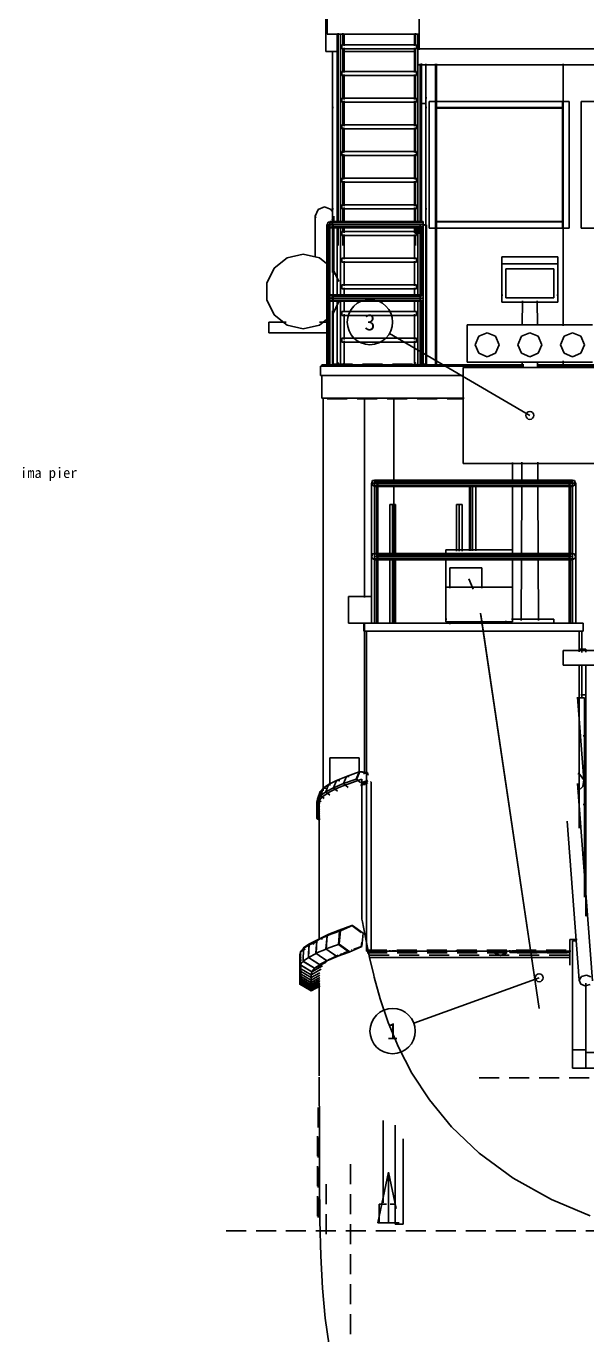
# Model space of a CAD drawing. Extents: x 5 to 836, y 5 to 589.
# Drawn here: x 484 to 568.2, y 210.4 to 406.8 of the extents above; entities that cross this region are included whole.
import ezdxf
from ezdxf.enums import TextEntityAlignment as Align

# ---------------------------------------------------------------- set-up
doc = ezdxf.new("R2010")
doc.units = 0
doc.linetypes.add('DASHED', pattern=[4.5, 3, -1.5])
for name, color, linetype in [('DETAIL', 8, 'CONTINUOUS'), ('MARKING', 4, 'DASHED'), ('OUTLINE', 7, 'CONTINUOUS'), ('PIER', 42, 'DASHED'), ('RESOLVED', 3, 'CONTINUOUS'), ('RESOLVED-TEXT', 3, 'CONTINUOUS'), ('ROPE', 42, 'CONTINUOUS'), ('TEXT', 7, 'CONTINUOUS'), ('WATERLINE', 4, 'DASHED')]:
    doc.layers.add(name, color=color, linetype=linetype)

msp = doc.modelspace()

# ---------------------------------------------------------------- linework, layer by layer
at = {"layer": 'DETAIL'}
for p, q in [((529, 403), (529, 408)), ((529.2, 405.6), (529.2, 408)), ((543, 403.28), (543, 408)), ((529.2, 405.6), (543, 405.6)), ((530.68, 377.21), (530.68, 405.73)), ((530.85, 377.24), (530.85, 405.75)), ((531.2, 377.31), (531.2, 405.69)), ((531.55, 403.89), (531.55, 405.75)), ((531.72, 403.84), (531.72, 405.73)), ((542.29, 403.84), (542.29, 405.73)), ((542.45, 403.89), (542.45, 405.75)), ((542.8, 377.31), (542.8, 405.69)), ((529, 403), (530.93, 403)), ((530, 377.26), (530, 403)), ((531.4, 404), (542.6, 404)), ((531.4, 403.4), (531.4, 404)), ((531.4, 403.4), (542.6, 403.4)), ((531.55, 399.84), (531.55, 403.52)), ((531.6, 402.86), (531.6, 403)), ((531.66, 403), (542.46, 403)), ((531.72, 399.86), (531.72, 403.56)), ((542.29, 399.86), (542.29, 403.56)), ((542.45, 399.84), (542.45, 403.52)), ((542.6, 403.4), (542.6, 404)), ((542.8, 403.4), (681.2, 403.4)), ((542.8, 401), (681.2, 401)), ((543.15, 377.24), (543.15, 401.14)), ((543.32, 377.21), (543.32, 401.19)), ((544, 356), (544, 401.18)), ((545.42, 356), (545.42, 401.18)), ((545.6, 356), (545.6, 401.18)), ((564.58, 361.84), (564.58, 401.18)), ((531.4, 400), (542.6, 400)), ((531.4, 399.4), (531.4, 400)), ((531.4, 399.4), (542.6, 399.4)), ((531.55, 395.83), (531.55, 399.56)), ((531.72, 395.8), (531.72, 399.58)), ((542.29, 395.8), (542.29, 399.58)), ((542.45, 395.83), (542.45, 399.56)), ((542.6, 399.4), (542.6, 400)), ((531.4, 396), (542.6, 396)), ((531.4, 395.4), (531.4, 396)), ((531.4, 395.4), (542.6, 395.4)), ((531.55, 391.87), (531.55, 395.55)), ((531.72, 391.82), (531.72, 395.6)), ((542.29, 391.82), (542.29, 395.6)), ((542.45, 391.87), (542.45, 395.55)), ((542.6, 395.4), (542.6, 396)), ((543.2, 395.2), (544, 395.2)), ((543.2, 377.34), (543.2, 395.2)), ((544, 396.08), (544.13, 396.08)), ((544.5, 376.5), (544.5, 395.5)), ((544.5, 395.5), (565.5, 395.5)), ((545.5, 376.5), (545.5, 395.5)), ((564.5, 376.5), (564.5, 395.5)), ((565.5, 376.5), (565.5, 395.5)), ((567.3, 395.5), (588.3, 395.5)), ((567.3, 376.5), (567.3, 395.5)), ((530, 394.58), (530.13, 394.58)), ((544, 394.58), (544.13, 394.58)), ((545.42, 394.58), (564.58, 394.58)), ((545.5, 394.5), (564.5, 394.5)), ((531.4, 392), (542.6, 392)), ((531.4, 391.4), (531.4, 392)), ((531.4, 391.4), (542.6, 391.4)), ((531.55, 387.82), (531.55, 391.59)), ((531.72, 387.83), (531.72, 391.54)), ((542.29, 387.83), (542.29, 391.54)), ((542.45, 387.82), (542.45, 391.59)), ((542.6, 391.4), (542.6, 392)), ((531.4, 388), (542.6, 388)), ((531.4, 387.4), (531.4, 388)), ((531.4, 387.4), (542.6, 387.4)), ((531.55, 383.81), (531.55, 387.58)), ((531.72, 383.85), (531.72, 387.55)), ((542.29, 383.85), (542.29, 387.55)), ((542.45, 383.81), (542.45, 387.58)), ((542.6, 387.4), (542.6, 388)), ((531.4, 384), (542.6, 384)), ((531.4, 383.4), (531.4, 384)), ((531.4, 383.4), (542.6, 383.4)), ((531.55, 379.85), (531.55, 383.53)), ((531.72, 379.8), (531.72, 383.57)), ((542.29, 379.8), (542.29, 383.57)), ((542.45, 379.85), (542.45, 383.53)), ((542.6, 383.4), (542.6, 384)), ((530, 379.42), (530.13, 379.42)), ((531.4, 380), (542.6, 380)), ((531.4, 379.4), (531.4, 380)), ((531.4, 379.4), (542.6, 379.4)), ((531.55, 377.24), (531.55, 379.57)), ((531.72, 377.21), (531.72, 379.59)), ((542.29, 377.21), (542.29, 379.59)), ((542.45, 377.24), (542.45, 379.57)), ((542.6, 379.4), (542.6, 380)), ((544, 379.42), (544.13, 379.42)), ((529.12, 376.85), (529.31, 377.4)), ((529.31, 377.4), (529.89, 377.4)), ((529.6, 356), (529.6, 377.48)), ((529.6, 377.48), (543.6, 377.48)), ((529.6, 377.29), (543.6, 377.29)), ((529.89, 377.4), (530.08, 376.85)), ((543.6, 356), (543.6, 377.48)), ((545.42, 377.42), (564.58, 377.42)), ((545.5, 377.5), (564.5, 377.5)), ((529.12, 356), (529.12, 377)), ((529.12, 377), (544.08, 377)), ((529.12, 376.85), (529.6, 376.5)), ((529.31, 356), (529.31, 377)), ((529.6, 376.5), (530.08, 376.85)), ((529.6, 376.52), (543.6, 376.52)), ((530, 369.85), (530, 376.7)), ((530.02, 376.71), (543.32, 376.71)), ((530.08, 356), (530.08, 377)), ((530.68, 366.24), (530.68, 376.79)), ((530.85, 373.88), (530.85, 376.77)), ((531.2, 366.27), (531.2, 376.75)), ((531.4, 376), (543.3, 376)), ((531.4, 375.4), (531.4, 376)), ((531.4, 375.4), (542.6, 375.4)), ((531.55, 375.84), (531.55, 376.77)), ((531.55, 373.88), (531.55, 375.56)), ((531.72, 375.81), (531.72, 376.79)), ((531.72, 371.83), (531.72, 375.53)), ((542.29, 375.81), (542.29, 376.79)), ((542.29, 376.18), (542.6, 376.36)), ((542.29, 375.82), (542.6, 375.64)), ((542.29, 371.83), (542.29, 375.53)), ((542.45, 375.84), (542.45, 376.77)), ((542.45, 373.88), (542.45, 375.56)), ((542.6, 376.36), (542.91, 376.18)), ((542.6, 375.4), (542.6, 376.28)), ((542.6, 376.28), (543.3, 376.28)), ((542.6, 375.64), (542.91, 375.82)), ((542.6, 375.72), (543.3, 375.72)), ((542.8, 366.27), (542.8, 376.75)), ((542.91, 375.82), (542.91, 376.18)), ((543.12, 356), (543.12, 377)), ((543.31, 366.29), (543.31, 376.72)), ((543.32, 366.31), (543.32, 376.79)), ((543.89, 376.86), (543.89, 377)), ((544.08, 356), (544.08, 377)), ((544.5, 376.5), (565.5, 376.5)), ((567.3, 376.5), (588.3, 376.5)), ((521.22, 370.49), (523.17, 372.05)), ((523.17, 372.05), (525.6, 372.6)), ((525.6, 372.6), (528.03, 372.05)), ((528.03, 372.05), (529.33, 371.01)), ((531.4, 372), (542.6, 372)), ((531.4, 371.4), (531.4, 372)), ((531.4, 371.4), (542.6, 371.4)), ((531.72, 367.84), (531.72, 371.55)), ((542.29, 367.84), (542.29, 371.55)), ((542.6, 371.4), (542.6, 372)), ((555.4, 372.2), (563.8, 372.2)), ((555.4, 365.4), (555.4, 372.2)), ((563.8, 365.4), (563.8, 372.2)), ((520.14, 368.25), (521.22, 370.49)), ((529.98, 370.49), (530.94, 368.5)), ((555.4, 371.16), (563.8, 371.16)), ((520.14, 365.75), (520.14, 368.25)), ((531.4, 368), (542.6, 368)), ((531.4, 367.4), (531.4, 368)), ((531.4, 367.4), (542.6, 367.4)), ((531.72, 366.24), (531.72, 367.56)), ((542.29, 366.24), (542.29, 367.56)), ((542.6, 367.4), (542.6, 368)), ((520.14, 365.75), (521.22, 363.51)), ((529.12, 365.85), (529.31, 366.4)), ((529.12, 365.85), (529.6, 365.5)), ((529.31, 366.4), (529.89, 366.4)), ((529.6, 366.48), (543.6, 366.48)), ((529.6, 366), (543.6, 366)), ((529.6, 365.5), (530.08, 365.85)), ((529.6, 365.52), (543.6, 365.52)), ((529.89, 366.4), (530.08, 365.85)), ((529.98, 363.51), (530.94, 365.5)), ((530.02, 366.29), (543.32, 366.29)), ((530.02, 365.71), (543.32, 365.71)), ((530.68, 355.82), (530.68, 365.75)), ((531.2, 355.93), (531.2, 365.71)), ((531.72, 363.87), (531.72, 365.75)), ((542.29, 363.87), (542.29, 365.75)), ((542.8, 355.93), (542.8, 365.71)), ((543.31, 356), (543.31, 365.74)), ((543.32, 355.82), (543.32, 365.75)), ((555.4, 366.44), (555.54, 366.44)), ((555.4, 365.4), (563.8, 365.4)), ((563.66, 366.44), (563.8, 366.44)), ((521.22, 363.51), (523.17, 361.95)), ((530, 356), (530, 364.11)), ((531.4, 364), (542.6, 364)), ((531.4, 363.4), (531.4, 364)), ((531.4, 363.4), (542.6, 363.4)), ((531.72, 359.81), (531.72, 363.59)), ((542.29, 359.81), (542.29, 363.59)), ((542.6, 363.4), (542.6, 364)), ((520.4, 362.4), (523.04, 362.4)), ((520.4, 360.8), (520.4, 362.4)), ((523.17, 361.95), (525.6, 361.4)), ((525.6, 361.4), (528.03, 361.95)), ((528.03, 361.95), (529.33, 362.99)), ((528.05, 362.4), (529.3, 362.4)), ((550.2, 356.4), (550.2, 362)), ((550.2, 362), (569, 362)), ((520.4, 360.8), (529.3, 360.8)), ((531.4, 360), (542.6, 360)), ((531.4, 359.4), (531.4, 360)), ((531.72, 355.82), (531.72, 359.6)), ((542.29, 355.82), (542.29, 359.6)), ((542.6, 359.4), (542.6, 360)), ((531.4, 359.4), (542.6, 359.4)), ((528.2, 354.4), (528.2, 355.8)), ((528.2, 355.8), (558.7, 355.8)), ((528.4, 356), (558.71, 356)), ((528.4, 355.72), (528.4, 356)), ((530.68, 356.18), (530.94, 356.27)), ((531.59, 356.22), (531.72, 356.18)), ((542.28, 356.18), (542.54, 356.27)), ((549.6, 341.2), (549.6, 355.6)), ((549.6, 355.6), (569.6, 355.6)), ((550.2, 356.4), (569, 356.4)), ((557, 355.72), (557, 356)), ((560.64, 356), (663.5, 356)), ((560.66, 355.8), (663.48, 355.8)), ((564.58, 356), (564.58, 356.56)), ((528.2, 354.4), (549.6, 354.4)), ((528.4, 351), (528.4, 354.47)), ((528.4, 351), (549.73, 351)), ((528.6, 292.07), (528.6, 351)), ((549.6, 341.2), (569.6, 341.2)), ((557, 338.4), (557, 341.34)), ((535.82, 338.05), (536, 338.6)), ((535.82, 338.2), (566.48, 338.2)), ((535.82, 317.2), (535.82, 338.2)), ((535.82, 338.05), (536.29, 337.7)), ((536, 338.6), (536.59, 338.6)), ((536, 338.06), (536, 338.2)), ((536.29, 338.68), (566, 338.68)), ((536.29, 317.2), (536.29, 338.68)), ((536.29, 338.49), (566, 338.49)), ((536.29, 337.7), (536.77, 338.05)), ((536.57, 337.91), (565.72, 337.91)), ((536.59, 338.6), (536.77, 338.05)), ((536.59, 327.49), (536.59, 337.92)), ((536.77, 317.2), (536.77, 338.2)), ((550.52, 328.05), (550.52, 337.92)), ((550.71, 328.05), (550.71, 337.92)), ((551, 338.44), (551, 338.68)), ((551, 328.05), (551, 337.96)), ((551.48, 328.05), (551.48, 337.92)), ((557, 327.47), (557, 337.98)), ((565.52, 338.05), (565.71, 338.6)), ((565.52, 317.2), (565.52, 338.2)), ((565.52, 338.05), (566, 337.7)), ((565.71, 338.6), (566.29, 338.6)), ((565.71, 327.49), (565.71, 337.92)), ((566, 317.2), (566, 338.68)), ((566, 337.7), (566.48, 338.05)), ((566.29, 338.6), (566.48, 338.05)), ((566.29, 338.06), (566.29, 338.2)), ((566.48, 317.2), (566.48, 338.2)), ((536.29, 337.72), (566, 337.72)), ((538.57, 335), (539.43, 335)), ((538.57, 327.45), (538.57, 335)), ((539, 327.45), (539, 335)), ((539.43, 327.45), (539.43, 335)), ((548.57, 335), (549.43, 335)), ((548.57, 328.01), (548.57, 335)), ((549, 328.01), (549, 335)), ((549.43, 328.01), (549.43, 335)), ((547, 327.5), (547, 328.2)), ((535.82, 327.05), (536, 327.6)), ((535.82, 327.05), (536.29, 326.7)), ((536, 327.6), (536.59, 327.6)), ((536.29, 327.68), (566, 327.68)), ((536.29, 327.2), (566, 327.2)), ((536.29, 326.7), (536.77, 327.05)), ((536.29, 326.72), (566, 326.72)), ((536.57, 327.49), (565.72, 327.49)), ((536.57, 326.91), (565.72, 326.91)), ((536.59, 327.6), (536.77, 327.05)), ((536.59, 317.2), (536.59, 326.94)), ((538.57, 317.1), (538.57, 326.89)), ((539, 317.1), (539, 326.89)), ((539.43, 317.1), (539.43, 326.89)), ((547, 317.4), (547, 326.96)), ((557, 317.4), (557, 326.96)), ((565.52, 327.05), (565.71, 327.6)), ((565.52, 327.05), (566, 326.7)), ((565.71, 327.6), (566.29, 327.6)), ((565.71, 317.2), (565.71, 326.94)), ((566, 326.7), (566.48, 327.05)), ((566.29, 327.6), (566.48, 327.05)), ((547.6, 325.5), (552.4, 325.5)), ((547, 322.6), (557, 322.6)), ((532.4, 321.2), (535.86, 321.2)), ((532.4, 317.2), (532.4, 321.2)), ((532.4, 317.2), (567.6, 317.2)), ((534.69, 316), (534.69, 317.2)), ((547, 317.4), (557, 317.4)), ((556, 317.2), (556, 317.56)), ((556.83, 317.8), (563.2, 317.8)), ((563.2, 317.2), (563.2, 317.8)), ((567.6, 316), (567.6, 317.2)), ((534.69, 316), (567.6, 316)), ((535.09, 268), (535.09, 316)), ((567, 312.92), (567, 316)), ((567.4, 312.81), (567.4, 316)), ((564.6, 310.9), (564.6, 313.1)), ((567.16, 313.3), (568, 313.3)), ((568, 312.88), (568, 313.3)), ((567, 286.44), (567, 310.96)), ((567.4, 306), (567.4, 311)), ((568, 273.23), (568, 310.92)), ((567.24, 306.46), (568, 306.46)), ((566.84, 306), (567.8, 306)), ((567.8, 276.1), (567.8, 306)), ((567.62, 300.31), (568, 300.31)), ((529.6, 297), (534, 297)), ((529.6, 292.84), (529.6, 297)), ((534, 294.64), (534, 297)), ((532.1, 294.22), (533.97, 294.89)), ((533.51, 293.81), (533.97, 294.89)), ((533.51, 293.82), (533.98, 294.89)), ((533.61, 293.85), (534.08, 294.93)), ((533.97, 294.89), (535.13, 294.78)), ((533.98, 294.89), (534.08, 294.93)), ((533.98, 294.89), (535.14, 294.77)), ((534.08, 294.93), (535.24, 294.81)), ((534.64, 294.6), (535.13, 294.78)), ((535.13, 294.78), (535.16, 294.65)), ((535.14, 294.77), (535.24, 294.81)), ((535.14, 294.77), (535.17, 294.64)), ((535.24, 294.81), (535.32, 294.42)), ((566.8, 294.64), (567.06, 294.56)), ((528.59, 292.44), (529.39, 292.98)), ((528.98, 291.9), (529.4, 292.99)), ((528.98, 291.88), (529.39, 292.98)), ((529.39, 292.98), (529.65, 292.97)), ((529.4, 292.99), (530.56, 293.58)), ((529.4, 292.99), (529.66, 292.98)), ((530.13, 292.5), (530.57, 293.59)), ((530.13, 292.48), (530.56, 293.58)), ((530.13, 292.5), (531.64, 293.13)), ((530.56, 293.58), (531.08, 293.55)), ((530.57, 293.59), (532.09, 294.21)), ((530.57, 293.59), (531.09, 293.55)), ((531.64, 293.14), (532.1, 294.22)), ((531.64, 293.13), (532.09, 294.21)), ((531.64, 293.14), (533.51, 293.81)), ((531.64, 293.14), (532.33, 292.54)), ((531.64, 293.13), (532.34, 292.53)), ((532.09, 294.21), (532.48, 294.18)), ((532.1, 294.22), (532.49, 294.19)), ((533.51, 293.82), (533.61, 293.85)), ((533.51, 293.82), (534.09, 293.29)), ((533.51, 293.81), (534.09, 293.29)), ((533.61, 293.85), (534.48, 293.07)), ((534.26, 292.99), (534.39, 293.03)), ((534.28, 293.12), (534.38, 293.03)), ((534.29, 293.12), (534.39, 293.03)), ((534.38, 293.03), (535.28, 293.56)), ((534.38, 293.03), (534.48, 293.07)), ((534.39, 293.03), (535.28, 293.56)), ((534.4, 293.28), (535.27, 293.59)), ((534.48, 293.07), (535.27, 293.53)), ((566.77, 291.95), (567.58, 292.72)), ((567.06, 294.56), (567.69, 293.72)), ((567.58, 292.72), (567.69, 293.72)), ((567.62, 294.17), (568, 294.17)), ((527.65, 290.33), (528.01, 291.45)), ((527.65, 290.34), (528.02, 291.45)), ((527.65, 289.91), (528.01, 291.03)), ((527.65, 290.34), (527.75, 290.8)), ((527.74, 290.82), (528.13, 291.93)), ((527.74, 290.82), (528.19, 291.32)), ((527.74, 290.82), (528.26, 290.42)), ((527.75, 290.8), (528.12, 291.92)), ((527.75, 290.8), (528.27, 290.41)), ((528.01, 291.45), (528.27, 291.45)), ((528.01, 290.9), (528.01, 291.45)), ((528.01, 291.03), (528.09, 290.92)), ((528.02, 291.45), (528.12, 291.92)), ((528.02, 291.45), (528.28, 291.45)), ((528.12, 291.92), (528.51, 291.91)), ((528.13, 291.93), (528.57, 292.43)), ((528.13, 291.93), (528.52, 291.92)), ((528.18, 291.34), (528.59, 292.44)), ((528.18, 291.34), (528.98, 291.88)), ((528.18, 291.34), (528.7, 290.93)), ((528.19, 291.32), (528.57, 292.43)), ((528.19, 291.32), (528.71, 290.92)), ((528.57, 292.43), (529.1, 292.42)), ((528.59, 292.44), (529.11, 292.42)), ((528.98, 291.9), (530.13, 292.48)), ((528.98, 291.9), (529.59, 291.4)), ((528.98, 291.88), (529.5, 291.48)), ((530.13, 292.5), (530.73, 291.99)), ((530.13, 292.48), (530.64, 292.07)), ((527.64, 287.97), (527.93, 288.87)), ((527.64, 287.91), (527.93, 288.82)), ((527.65, 289.52), (527.93, 290.39)), ((527.65, 290.34), (528.07, 290.03)), ((527.65, 287.91), (527.65, 290.33)), ((527.65, 290.33), (528.07, 290.02)), ((527.65, 289.4), (527.93, 290.27)), ((527.65, 289.4), (527.93, 290.27)), ((527.65, 289.21), (527.93, 290.08)), ((527.65, 289.18), (527.93, 290.05)), ((527.65, 289.91), (527.89, 289.98)), ((527.65, 289.91), (528.07, 289.6)), ((527.65, 289.03), (527.93, 289.9)), ((527.65, 288.88), (527.93, 289.75)), ((527.65, 288.86), (527.93, 289.73)), ((527.65, 289.4), (527.72, 289.61)), ((527.65, 289.52), (527.89, 289.6)), ((527.65, 288.7), (527.93, 289.57)), ((527.65, 289.52), (528.07, 289.22)), ((527.65, 288.62), (527.93, 289.49)), ((527.65, 288.56), (527.93, 289.43)), ((527.65, 289.4), (527.86, 289.25)), ((527.65, 289.4), (527.86, 289.25)), ((527.65, 288.44), (527.93, 289.31)), ((527.65, 289.21), (527.89, 289.29)), ((527.65, 288.4), (527.93, 289.26)), ((527.65, 289.21), (527.86, 289.05)), ((527.65, 288.32), (527.93, 289.19)), ((527.65, 289.18), (528.07, 288.87)), ((527.65, 289.03), (527.89, 289.1)), ((527.65, 288.21), (527.93, 289.09)), ((527.65, 289.03), (527.86, 288.87)), ((527.65, 288.13), (527.93, 289)), ((527.65, 288.88), (528.01, 288.99)), ((527.65, 288.86), (527.89, 288.94)), ((527.65, 288.06), (527.94, 288.94)), ((527.65, 288.88), (528.07, 288.57)), ((527.65, 288.86), (527.86, 288.71)), ((527.65, 288.7), (527.89, 288.78)), ((527.65, 287.89), (527.93, 288.77)), ((527.72, 289.61), (527.93, 289.46)), ((527.75, 289.54), (527.93, 290.3)), ((527.75, 289.54), (527.88, 289.56)), ((527.75, 289.54), (527.86, 289.47)), ((567.6, 290), (568, 290)), ((527.64, 287.9), (528.07, 287.59)), ((527.65, 288.7), (527.86, 288.55)), ((527.65, 288.62), (527.89, 288.69)), ((527.65, 288.56), (527.89, 288.64)), ((527.65, 288.62), (528.07, 288.31)), ((527.65, 288.56), (527.86, 288.41)), ((527.65, 288.44), (527.89, 288.51)), ((527.65, 288.4), (527.89, 288.47)), ((527.65, 288.44), (527.86, 288.28)), ((527.65, 288.32), (527.89, 288.4)), ((527.65, 288.4), (528.07, 288.09)), ((527.65, 288.32), (527.86, 288.17)), ((527.65, 288.22), (527.89, 288.3)), ((527.65, 288.22), (528.07, 287.91)), ((527.65, 288.13), (527.89, 288.21)), ((527.65, 288.07), (528.01, 288.19)), ((527.65, 288.06), (527.89, 288.14)), ((527.65, 288.13), (528.07, 287.83)), ((527.65, 288), (527.89, 288.08)), ((527.65, 288.07), (528.07, 287.77)), ((527.65, 288.06), (528.07, 287.75)), ((527.65, 287.97), (527.89, 288.05)), ((527.65, 287.95), (527.89, 288.03)), ((527.65, 288), (528.07, 287.69)), ((527.65, 287.92), (527.89, 288)), ((527.65, 287.9), (527.89, 287.98)), ((527.65, 287.89), (527.89, 287.97)), ((527.65, 287.97), (528.07, 287.66)), ((527.65, 287.95), (528.07, 287.64)), ((527.65, 287.92), (528.07, 287.61)), ((567.75, 288.03), (568, 288.03)), ((567.75, 281.89), (568, 281.89)), ((529.16, 270.29), (530.96, 271.16)), ((529.18, 270.32), (530.99, 271.15)), ((529.45, 270.53), (530.96, 271.16)), ((530.96, 271.16), (531.18, 271.01)), ((530.99, 271.15), (532.86, 271.82)), ((530.99, 271.15), (531.1, 271.08)), ((531.05, 270.98), (532.86, 271.82)), ((531.06, 271), (532.87, 271.82)), ((531.16, 271.03), (532.98, 271.85)), ((532.86, 271.82), (534.27, 270.82)), ((532.87, 271.82), (532.98, 271.85)), ((532.87, 271.82), (534.27, 270.8)), ((532.98, 271.85), (534.59, 270.68)), ((525.63, 268.45), (527.39, 269.41)), ((525.65, 268.48), (527.42, 269.41)), ((526.45, 269.02), (528.22, 269.95)), ((526.47, 269.05), (528.26, 269.95)), ((526.48, 269.05), (527.63, 269.63)), ((527.03, 269), (527.39, 269.41)), ((527.39, 269.41), (527.5, 269.34)), ((527.42, 269.41), (528.22, 269.95)), ((527.42, 269.41), (527.53, 269.33)), ((527.5, 267.67), (527.65, 269.66)), ((527.52, 267.64), (527.63, 269.63)), ((527.63, 269.63), (529.41, 270.53)), ((527.65, 269.66), (529.45, 270.53)), ((527.65, 269.66), (529.16, 270.29)), ((528.22, 269.95), (528.45, 269.81)), ((528.26, 269.95), (529.41, 270.53)), ((528.26, 269.95), (528.48, 269.8)), ((529, 268.33), (529.18, 270.32)), ((529.02, 268.3), (529.16, 270.29)), ((529.18, 270.32), (531.05, 270.98)), ((529.41, 270.53), (529.52, 270.46)), ((529.45, 270.53), (529.56, 270.46)), ((530.87, 269.01), (531.06, 271)), ((530.87, 268.99), (531.05, 270.98)), ((530.97, 269.04), (531.16, 271.03)), ((531.06, 271), (531.16, 271.03)), ((534.29, 268.66), (534.36, 269.32)), ((534.31, 268.67), (534.37, 269.33)), ((534.4, 268.69), (534.59, 270.68)), ((565.6, 265.9), (565.6, 269.76)), ((566, 250.42), (566, 269.56)), ((566, 269.56), (566.67, 269.56)), ((525.06, 265.45), (525.07, 267.45)), ((525.07, 267.45), (525.17, 267.91)), ((525.07, 267.45), (525.3, 267.58)), ((525.07, 267.44), (525.3, 267.57)), ((525.07, 263), (525.07, 267.44)), ((525.07, 267.02), (525.3, 267.15)), ((525.15, 265.94), (525.19, 267.94)), ((525.16, 265.91), (525.17, 267.91)), ((525.17, 267.91), (525.87, 268.31)), ((525.19, 267.94), (525.63, 268.45)), ((525.19, 267.94), (525.89, 268.33)), ((525.58, 266.48), (525.65, 268.48)), ((525.59, 266.45), (525.63, 268.45)), ((525.65, 268.48), (526.45, 269.02)), ((526.36, 267.05), (526.47, 269.05)), ((526.36, 267.05), (527.52, 267.64)), ((526.38, 267.02), (526.45, 269.02)), ((527.5, 267.67), (529.02, 268.3)), ((527.5, 267.67), (529.15, 266.54)), ((527.52, 267.64), (529.19, 266.54)), ((528.03, 265.96), (530.85, 267.38)), ((529, 268.33), (530.87, 268.99)), ((529, 268.33), (530.63, 267.17)), ((529.02, 268.3), (530.67, 267.17)), ((529.15, 266.54), (530.83, 267.35)), ((529.15, 266.54), (530.67, 267.17)), ((530.63, 267.17), (532.32, 267.95)), ((530.63, 267.17), (532.5, 267.84)), ((530.67, 267.17), (532.34, 267.98)), ((530.87, 269.01), (530.97, 269.04)), ((530.87, 269.01), (532.48, 267.84)), ((530.87, 268.99), (532.5, 267.84)), ((530.97, 269.04), (532.58, 267.87)), ((531.2, 267.51), (531.33, 267.57)), ((531.71, 267.72), (531.83, 267.77)), ((532.21, 267.93), (532.33, 267.98)), ((532.48, 267.84), (532.58, 267.87)), ((532.49, 267.83), (534.4, 268.69)), ((532.5, 267.84), (534.31, 268.67)), ((532.81, 268.14), (532.94, 268.18)), ((533.19, 268.27), (534.31, 268.67)), ((534.29, 268.66), (534.4, 268.69)), ((535.09, 268), (565.73, 268)), ((538.57, 268), (538.57, 268.14)), ((539, 268), (539, 268.14)), ((539.43, 268), (539.43, 268.14)), ((548.57, 268), (548.57, 268.14)), ((549, 268), (549, 268.14)), ((549.43, 268), (549.43, 268.14)), ((554.33, 267.67), (554.33, 268.2)), ((554.33, 267.67), (555.2, 267.34)), ((555.2, 267.34), (556.07, 267.67)), ((555.2, 267.34), (555.2, 267.48)), ((555.4, 268), (555.4, 268.14)), ((555.8, 268), (555.8, 268.14)), ((556.07, 267.67), (556.07, 268.2)), ((556.6, 267.8), (556.6, 268.08)), ((556.6, 267.8), (557.8, 267.8)), ((557, 268), (557, 268.14)), ((557, 268.02), (559, 268.02)), ((557.8, 267.8), (557.8, 268.14)), ((558.2, 268), (558.2, 268.14)), ((559, 267.8), (559, 268.14)), ((559, 267.8), (565.65, 267.8)), ((525.06, 266.51), (525.13, 266.71)), ((525.06, 266.51), (525.3, 266.64)), ((525.06, 266.51), (525.07, 264.51)), ((525.06, 265.45), (525.16, 265.91)), ((525.06, 265.33), (525.3, 265.46)), ((525.06, 265.45), (526.79, 264.44)), ((525.06, 265.17), (525.3, 265.03)), ((525.06, 265.02), (525.3, 265.16)), ((525.07, 267.02), (525.3, 266.88)), ((525.07, 266.63), (525.3, 266.77)), ((525.07, 266.58), (525.28, 266.73)), ((525.07, 266.51), (525.3, 266.65)), ((525.07, 266.63), (525.3, 266.5)), ((525.07, 266.58), (525.33, 266.62)), ((525.07, 266.58), (525.23, 264.59)), ((525.07, 266.32), (525.3, 266.45)), ((525.07, 266.29), (525.3, 266.42)), ((525.07, 266.32), (525.3, 266.18)), ((525.07, 266.29), (525.3, 266.16)), ((525.07, 266.14), (525.3, 266.27)), ((525.07, 266.14), (525.3, 266)), ((525.07, 265.99), (525.3, 266.12)), ((525.07, 265.97), (525.3, 266.1)), ((525.07, 265.97), (525.3, 265.83)), ((525.07, 265.81), (525.3, 265.95)), ((525.07, 265.73), (525.3, 265.86)), ((525.07, 265.81), (525.3, 265.68)), ((525.07, 265.67), (525.3, 265.81)), ((525.07, 265.73), (525.3, 265.59)), ((525.07, 265.54), (525.3, 265.68)), ((525.07, 265.67), (525.3, 265.54)), ((525.07, 265.5), (525.3, 265.64)), ((525.07, 265.43), (525.3, 265.56)), ((525.07, 265.54), (525.3, 265.41)), ((525.07, 265.5), (525.3, 265.37)), ((525.07, 265.44), (526.8, 264.44)), ((525.07, 265.43), (525.3, 265.3)), ((525.07, 265.24), (525.3, 265.38)), ((525.07, 265.32), (525.3, 265.19)), ((525.07, 265.18), (525.3, 265.31)), ((525.07, 265.17), (525.3, 265.3)), ((525.07, 265.24), (525.3, 265.11)), ((525.07, 265.11), (525.3, 265.24)), ((525.07, 265.08), (525.3, 265.21)), ((525.07, 265.06), (525.3, 265.19)), ((525.13, 266.71), (525.25, 266.78)), ((525.13, 266.71), (525.14, 264.71)), ((525.15, 265.94), (525.59, 266.45)), ((525.15, 265.94), (526.86, 264.9)), ((525.16, 265.91), (526.89, 264.9)), ((525.58, 266.48), (526.38, 267.02)), ((525.58, 266.48), (527.27, 265.41)), ((525.59, 266.45), (527.3, 265.41)), ((526.36, 267.05), (528.03, 265.96)), ((526.38, 267.02), (528.07, 265.95)), ((526.79, 264.44), (528.3, 265.3)), ((526.8, 264.43), (528.3, 265.3)), ((526.86, 264.9), (528.49, 265.8)), ((526.86, 264.9), (527.3, 265.41)), ((526.89, 264.9), (528.28, 265.7)), ((527.27, 265.41), (529.03, 266.34)), ((527.27, 265.41), (528.07, 265.95)), ((527.3, 265.41), (528.94, 266.31)), ((528.03, 265.96), (529.19, 266.54)), ((528.07, 265.95), (529.6, 266.76)), ((535.55, 267.02), (536.16, 264.4)), ((525.06, 265.01), (525.3, 264.87)), ((525.07, 265.01), (525.3, 265.14)), ((525.07, 265.11), (525.3, 264.97)), ((525.07, 265.06), (525.3, 264.93)), ((525.07, 265.03), (526.8, 264.02)), ((525.07, 265), (525.3, 264.87)), ((525.07, 264.63), (525.3, 264.77)), ((525.07, 264.51), (525.14, 264.71)), ((525.07, 264.63), (526.8, 263.63)), ((525.07, 264.51), (525.3, 264.37)), ((525.07, 264.51), (525.3, 264.38)), ((525.07, 264.32), (525.3, 264.45)), ((525.07, 264.29), (525.3, 264.42)), ((525.07, 264.32), (525.3, 264.18)), ((525.07, 264.29), (526.8, 263.29)), ((525.07, 264.14), (525.3, 264.27)), ((525.07, 264.14), (525.3, 264)), ((525.07, 263.97), (525.3, 264.1)), ((525.07, 263.99), (526.8, 262.99)), ((525.07, 263.97), (525.3, 263.83)), ((525.07, 263.81), (525.3, 263.95)), ((525.07, 263.73), (525.3, 263.86)), ((525.07, 263.81), (525.3, 263.68)), ((525.07, 263.67), (525.3, 263.81)), ((525.07, 263.73), (526.8, 262.73)), ((525.07, 263.54), (525.3, 263.68)), ((525.07, 263.67), (525.3, 263.54)), ((525.07, 263.5), (525.3, 263.64)), ((525.07, 263.43), (525.3, 263.56)), ((525.07, 263.54), (525.3, 263.41)), ((525.07, 263.5), (526.8, 262.5)), ((525.07, 263.32), (525.3, 263.46)), ((525.07, 263.43), (525.3, 263.3)), ((525.07, 263.24), (525.3, 263.38)), ((525.07, 263.33), (526.8, 262.33)), ((525.07, 263.17), (525.3, 263.3)), ((525.07, 263.24), (525.65, 262.91)), ((525.07, 263.11), (525.3, 263.24)), ((525.07, 263), (525.41, 263.2)), ((525.07, 263.06), (525.3, 263.19)), ((525.14, 264.71), (525.25, 264.65)), ((526.79, 264.44), (526.89, 264.9)), ((526.8, 264.01), (528.07, 264.74)), ((526.8, 262), (526.8, 264.44)), ((526.8, 263.63), (528.07, 264.37)), ((526.8, 263.29), (528.07, 264.02)), ((526.8, 262.99), (528.07, 263.72)), ((526.8, 262.73), (528.07, 263.46)), ((526.8, 262.5), (528.07, 263.24)), ((536.16, 264.4), (536.24, 264.08)), ((536.24, 264.08), (537.14, 260.83)), ((567, 263.63), (567.36, 264.19)), ((567, 263.63), (567.23, 263.05)), ((567.36, 264.19), (568.09, 264.4)), ((568.09, 264.4), (568.77, 264.13)), ((525.07, 263.18), (526.8, 262.18)), ((525.07, 263.17), (526.8, 262.17)), ((525.07, 263.03), (525.3, 263.16)), ((525.07, 263.01), (525.3, 263.14)), ((525.07, 263.11), (526.8, 262.11)), ((525.07, 263.11), (526.8, 262.11)), ((525.07, 263.08), (526.8, 262.08)), ((525.07, 263.06), (526.8, 262.06)), ((525.07, 263.03), (526.8, 262.03)), ((525.07, 263.01), (526.8, 262.01)), ((525.88, 262.78), (526.8, 262.24)), ((526.8, 262.33), (528.07, 263.06)), ((526.8, 262.18), (528.07, 262.91)), ((526.8, 262.08), (528.07, 262.81)), ((526.8, 262.06), (528.07, 262.79)), ((526.8, 262.17), (527.84, 262.77)), ((526.8, 262.11), (527.95, 262.77)), ((526.8, 262.03), (528.07, 262.76)), ((526.8, 262.01), (528.07, 262.74)), ((526.8, 262.24), (527.38, 262.58)), ((527.61, 262.71), (527.72, 262.78)), ((567.23, 263.05), (567.91, 262.78)), ((567.91, 262.78), (568.64, 262.99)), ((568, 250.42), (568, 263.17)), ((537.14, 260.83), (538.33, 257.3)), ((538.33, 257.3), (539.88, 253.56)), ((539.88, 253.56), (541.91, 249.66)), ((566, 253.16), (568, 253.16)), ((568, 252.77), (576.25, 252.77)), ((541.91, 249.66), (544.52, 245.66)), ((566, 250.42), (658, 250.42)), ((544.52, 245.66), (547.83, 241.64)), ((537.57, 230.23), (537.57, 242.59)), ((539.37, 227), (539.37, 241.89)), ((547.83, 241.64), (551.97, 237.69)), ((540.57, 227), (540.57, 239.8)), ((551.97, 237.69), (557.09, 233.92)), ((536.77, 227.2), (538.37, 234.8)), ((538.37, 227.2), (538.37, 234.8)), ((538.37, 234.8), (539.52, 229.37)), ((557.09, 233.92), (562.84, 230.72)), ((536.97, 230), (538.09, 230)), ((536.97, 227.2), (536.97, 230)), ((538.65, 230), (539.49, 230)), ((562.84, 230.72), (568.65, 228.28)), ((536.77, 227.2), (539.97, 227.2)), ((539.37, 227), (540.57, 227))]:
    msp.add_line(p, q, dxfattribs=at)
at = {"layer": 'MARKING'}
for p, q in [((530, 356.1), (544, 356.1)), ((530, 356), (530, 356.1)), ((530, 356), (544, 356)), ((544, 356), (544, 356.1)), ((529.2, 351), (549.62, 351)), ((529.2, 350.9), (529.2, 351)), ((529.2, 350.9), (549.62, 350.9)), ((535.15, 268.16), (556.8, 268.16)), ((535.2, 267.76), (565.69, 267.76)), ((535.48, 267.4), (565.69, 267.4)), ((557.56, 268.16), (565.68, 268.16)), ((557.56, 268.06), (565.68, 268.06)), ((527.82, 228), (527.82, 246)), ((527.74, 228.2), (527.74, 240.6)), ((532.7, 210.5), (532.7, 237.5)), ((529.05, 225.5), (529.05, 234.5))]:
    msp.add_line(p, q, dxfattribs=at)
at = {"layer": 'OUTLINE'}
for p, q in [((527.4, 378.3), (527.81, 379.28)), ((527.81, 379.28), (528.8, 379.68)), ((528.8, 379.68), (529.79, 379.28)), ((529.79, 379.28), (529.89, 379.03)), ((527.4, 372.14), (527.4, 378.3)), ((527.4, 378.3), (527.5, 378.06)), ((529.94, 377.69), (530.2, 378.3)), ((530.2, 377.28), (530.2, 378.3)), ((530.2, 369.54), (530.2, 376.76)), ((556, 370.38), (563.2, 370.38)), ((556, 366.06), (556, 370.38)), ((563.2, 366.06), (563.2, 370.38)), ((556, 366.06), (563.2, 366.06)), ((558.47, 361.93), (558.49, 365.57)), ((560.71, 365.57), (560.73, 361.93)), ((551.4, 359), (551.93, 360.27)), ((551.93, 360.27), (553.2, 360.8)), ((553.2, 360.8), (554.47, 360.27)), ((554.47, 360.27), (555, 359)), ((557.8, 359), (558.33, 360.27)), ((558.33, 360.27), (559.6, 360.8)), ((559.6, 360.8), (560.87, 360.27)), ((560.87, 360.27), (561.4, 359)), ((564.2, 359), (564.73, 360.27)), ((564.73, 360.27), (566, 360.8)), ((566, 360.8), (567.27, 360.27)), ((567.27, 360.27), (567.8, 359)), ((551.4, 359), (551.93, 357.73)), ((551.93, 357.73), (553.2, 357.2)), ((553.2, 357.2), (554.47, 357.73)), ((554.47, 357.73), (555, 359)), ((557.8, 359), (558.33, 357.73)), ((558.33, 357.73), (559.6, 357.2)), ((559.6, 357.2), (560.87, 357.73)), ((560.87, 357.73), (561.4, 359)), ((564.2, 359), (564.73, 357.73)), ((564.73, 357.73), (566, 357.2)), ((566, 357.2), (567.27, 357.73)), ((567.27, 357.73), (567.8, 359)), ((549.6, 355.6), (569.6, 355.6)), ((549.6, 341.2), (549.6, 355.6)), ((558.45, 355.5), (558.45, 356.48)), ((560.75, 356.48), (560.75, 355.5)), ((534.8, 321.05), (534.8, 351)), ((539.2, 338.4), (539.2, 351)), ((549.6, 341.2), (569.6, 341.2)), ((558.38, 338.45), (558.39, 341.38)), ((560.81, 341.38), (560.82, 338.45)), ((539.2, 327.49), (539.2, 337.98)), ((558.34, 327.4), (558.38, 337.89)), ((560.82, 337.89), (560.86, 327.4)), ((547, 328.2), (557, 328.2)), ((539.2, 317.13), (539.2, 326.93)), ((558.3, 317.62), (558.34, 326.98)), ((560.86, 326.98), (560.9, 317.62)), ((547.6, 322.45), (547.6, 325.5)), ((552.4, 322.45), (552.4, 325.5)), ((534.8, 294.73), (534.8, 317.27)), ((547, 317.8), (547.14, 317.8)), ((547.6, 317.05), (547.6, 317.47)), ((552.4, 317.05), (552.4, 317.47)), ((556.86, 317.8), (557, 317.8)), ((564.6, 313.1), (573, 313.1)), ((564.6, 310.9), (573, 310.9)), ((566.75, 306.12), (567.69, 293.72)), ((530.84, 292.49), (531.6, 292.8)), ((531.6, 292.8), (532.44, 293.12)), ((532.44, 293.12), (533.38, 293.46)), ((533.38, 293.46), (534.4, 293.8)), ((534.19, 292.85), (534.78, 293.06)), ((534.4, 272.8), (534.4, 293.8)), ((534.78, 293.06), (535.29, 293.23)), ((534.8, 292.91), (534.8, 293.33)), ((535.67, 293.36), (535.8, 293.4)), ((535.8, 268), (535.8, 293.4)), ((566.75, 293.13), (569, 263.54)), ((528.04, 290.58), (528.18, 290.83)), ((528.18, 290.83), (528.4, 291.08)), ((528.4, 291.08), (528.71, 291.34)), ((528.71, 291.34), (529.11, 291.61)), ((529.11, 291.61), (529.6, 291.89)), ((529.6, 291.89), (530.18, 292.19)), ((530.18, 292.19), (530.84, 292.49)), ((528, 290.35), (528.04, 290.58)), ((528, 269.72), (528, 290.35)), ((565.19, 287.5), (567, 263.63)), ((534.4, 272.8), (534.47, 272.4)), ((534.47, 272.4), (534.63, 271.6)), ((534.63, 271.6), (535.02, 269.56)), ((535.02, 269.56), (535.55, 267.02)), ((565.6, 269.76), (566.72, 269.76)), ((535.16, 268), (565.61, 268)), ((539.2, 268), (539.2, 268.14)), ((551.4, 268), (551.4, 268.14)), ((556.6, 268), (556.6, 268.14)), ((558, 268), (558, 268.14)), ((560, 268), (560, 268.14)), ((564.8, 268), (564.8, 268.13)), ((535.55, 267.02), (565.62, 267.02)), ((528, 262.8), (528, 259.32)), ((528, 262.79), (528, 259.04)), ((528, 258.91), (528, 259.04)), ((528, 258.92), (528, 249.44)), ((528, 249.26), (528, 249.44)), ((528, 249.1), (528.01, 240.43)), ((528.01, 240.39), (528.03, 233.5)), ((528.03, 233.5), (528.08, 228)), ((528.08, 228), (528.09, 227.56)), ((528.09, 227.56), (528.22, 222.24)), ((528.22, 222.24), (528.46, 217.4)), ((528.46, 217.4), (528.86, 212.93)), ((528.86, 212.93), (529.48, 208.8))]:
    msp.add_line(p, q, dxfattribs=at)
at = {"layer": 'PIER'}
msp.add_line((552, 249), (672, 249), dxfattribs=at)
at = {"layer": 'RESOLVED'}
for p, q in [((538.54, 360.69), (559.6, 348.4)), ((542.2, 257.16), (561, 264))]:
    msp.add_line(p, q, dxfattribs=at)
for centre, radius in [((535.6, 362.4), 3.4), ((559.6, 348.4), 0.6), ((561, 264), 0.6), ((539, 256), 3.4)]:
    msp.add_circle(centre, radius, dxfattribs=at)
at = {"layer": 'ROPE'}
for p, q in [((550.46, 323.85), (551.08, 322.31)), ((550.46, 323.85), (551.08, 322.31)), ((552.19, 318.71), (561, 259.4)), ((552.22, 318.52), (561, 259.4))]:
    msp.add_line(p, q, dxfattribs=at)
at = {"layer": 'WATERLINE'}
msp.add_line((514, 226), (710, 226), dxfattribs=at)

# ---------------------------------------------------------------- texts
at = {"layer": 'RESOLVED-TEXT'}
for s, p in [('3', (535.6, 361.15)), ('1', (539, 254.75))]:
    msp.add_text(s, height=2.45, dxfattribs=at).set_placement(p, align=Align.CENTER)
at = {"layer": 'TEXT'}
msp.add_text('Kitano-jima pier', height=1.58, dxfattribs=at).set_placement((474.5, 339))

doc.saveas('drawing.dxf')
